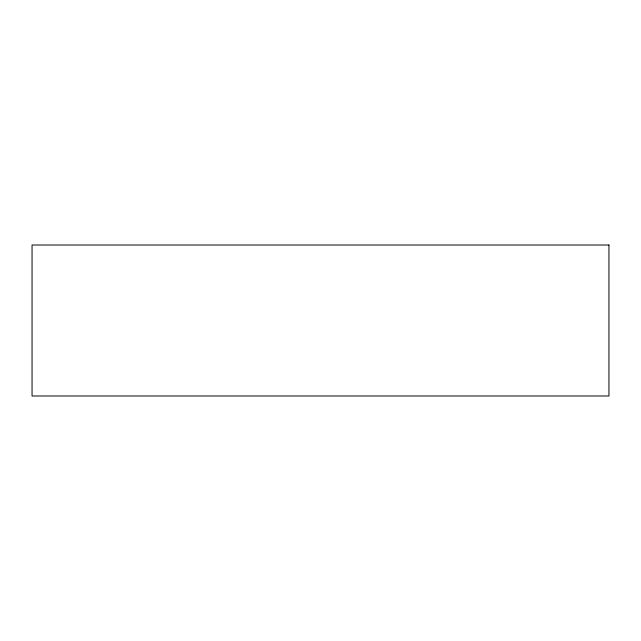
<?xml version="1.0" encoding="UTF-8"?>
<svg xmlns="http://www.w3.org/2000/svg" width="641" height="641" viewBox="0 0 641 641"><rect width="100%" height="100%" fill="white"/><g stroke="black" fill="none" stroke-linecap="round" stroke-linejoin="round"><path stroke-width="0.96" d="M608.95 245.014L32.05 245.014L32.05 395.986L608.95 395.986L608.95 245.014"/></g></svg>
